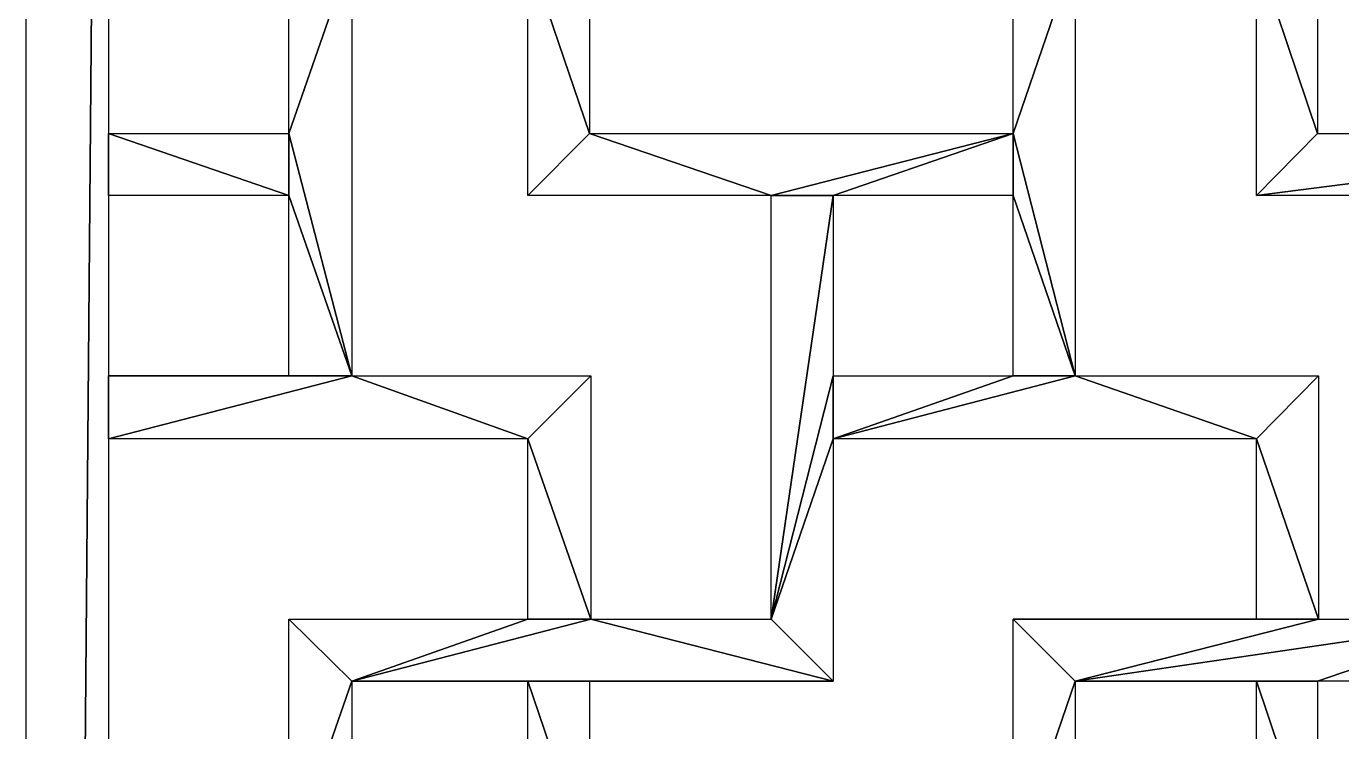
# Model space of a CAD drawing. Header units: centimetres. Extents: x -27.5 to -18.9, y -9.4 to 9.5.
# Drawn here: x -27.497 to -24.97, y 4.063 to 5.417 of the extents above; entities that cross this region are included whole.
import ezdxf

# ---------------------------------------------------------------- set-up
doc = ezdxf.new("R2010")
doc.units = ezdxf.units.CM
doc.header["$MEASUREMENT"] = 0
doc.layers.add('layer 1', color=7, linetype='Continuous')

msp = doc.modelspace()

# ---------------------------------------------------------------- linework, layer by layer
at = {"layer": 'layer 1', "color": 250}
for points in [[(-27.49687, 9.47963), (-27.49687, 9.47963), (-27.49687, -9.3973), (-27.49687, -9.3973), (-27.49687, -9.3973), (-27.49687, -9.3973), (-27.33892, 9.3217), (-27.33892, 9.3217), (-27.33892, 9.3217), (-27.33892, 9.3217), (-27.49687, 9.47963), (-27.49687, 9.47963)], [(-27.49687, 9.47963), (-27.49687, 9.47963), (-27.49687, -9.3973), (-27.49687, -9.3973), (-27.49687, -9.3973), (-27.49687, -9.3973), (-27.33892, 9.3217), (-27.33892, 9.3217), (-27.33892, 9.3217), (-27.33892, 9.3217), (-27.49687, 9.47963), (-27.49687, 9.47963)], [(-27.33892, 9.3217), (-27.33892, 9.3217), (-27.49687, -9.3973), (-27.49687, -9.3973), (-27.49687, -9.3973), (-27.49687, -9.3973), (-27.33892, -9.23937), (-27.33892, -9.23937), (-27.33892, -9.23937), (-27.33892, -9.23937), (-27.33892, 9.3217), (-27.33892, 9.3217)], [(-27.33892, 9.3217), (-27.33892, 9.3217), (-27.49687, -9.3973), (-27.49687, -9.3973), (-27.49687, -9.3973), (-27.49687, -9.3973), (-27.33892, -9.23937), (-27.33892, -9.23937), (-27.33892, -9.23937), (-27.33892, -9.23937), (-27.33892, 9.3217), (-27.33892, 9.3217)], [(-26.99262, 5.6787), (-26.99262, 5.6787), (-26.99262, 5.21144), (-26.99262, 5.21144), (-26.99262, 5.21144), (-26.99262, 5.21144), (-26.87142, 5.55975), (-26.87142, 5.55975), (-26.87142, 5.55975), (-26.87142, 5.55975), (-26.99262, 5.6787), (-26.99262, 5.6787)], [(-26.99262, 5.6787), (-26.99262, 5.6787), (-26.99262, 5.21144), (-26.99262, 5.21144), (-26.99262, 5.21144), (-26.99262, 5.21144), (-26.87142, 5.55975), (-26.87142, 5.55975), (-26.87142, 5.55975), (-26.87142, 5.55975), (-26.99262, 5.6787), (-26.99262, 5.6787)], [(-25.60105, 5.6787), (-25.60105, 5.6787), (-25.60105, 5.21144), (-25.60105, 5.21144), (-25.60105, 5.21144), (-25.60105, 5.21144), (-25.48201, 5.55975), (-25.48201, 5.55975), (-25.48201, 5.55975), (-25.48201, 5.55975), (-25.60105, 5.6787), (-25.60105, 5.6787)], [(-25.60105, 5.6787), (-25.60105, 5.6787), (-25.60105, 5.21144), (-25.60105, 5.21144), (-25.60105, 5.21144), (-25.60105, 5.21144), (-25.48201, 5.55975), (-25.48201, 5.55975), (-25.48201, 5.55975), (-25.48201, 5.55975), (-25.60105, 5.6787), (-25.60105, 5.6787)], [(-26.87142, 5.55975), (-26.87142, 5.55975), (-26.99262, 5.21144), (-26.99262, 5.21144), (-26.99262, 5.21144), (-26.99262, 5.21144), (-26.87142, 4.74634), (-26.87142, 4.74634), (-26.87142, 4.74634), (-26.87142, 4.74634), (-26.87142, 5.55975), (-26.87142, 5.55975)], [(-26.87142, 5.55975), (-26.87142, 5.55975), (-26.99262, 5.21144), (-26.99262, 5.21144), (-26.99262, 5.21144), (-26.99262, 5.21144), (-26.87142, 4.74634), (-26.87142, 4.74634), (-26.87142, 4.74634), (-26.87142, 4.74634), (-26.87142, 5.55975), (-26.87142, 5.55975)], [(-26.5338, 5.55975), (-26.5338, 5.55975), (-26.5338, 5.09245), (-26.5338, 5.09245), (-26.5338, 5.09245), (-26.5338, 5.09245), (-26.4148, 5.21144), (-26.4148, 5.21144), (-26.4148, 5.21144), (-26.4148, 5.21144), (-26.5338, 5.55975), (-26.5338, 5.55975)], [(-26.5338, 5.55975), (-26.5338, 5.55975), (-26.5338, 5.09245), (-26.5338, 5.09245), (-26.5338, 5.09245), (-26.5338, 5.09245), (-26.4148, 5.21144), (-26.4148, 5.21144), (-26.4148, 5.21144), (-26.4148, 5.21144), (-26.5338, 5.55975), (-26.5338, 5.55975)], [(-26.4148, 5.55975), (-26.4148, 5.55975), (-26.5338, 5.55975), (-26.5338, 5.55975), (-26.5338, 5.55975), (-26.5338, 5.55975), (-26.4148, 5.21144), (-26.4148, 5.21144), (-26.4148, 5.21144), (-26.4148, 5.21144), (-26.4148, 5.55975), (-26.4148, 5.55975)], [(-26.4148, 5.55975), (-26.4148, 5.55975), (-26.5338, 5.55975), (-26.5338, 5.55975), (-26.5338, 5.55975), (-26.5338, 5.55975), (-26.4148, 5.21144), (-26.4148, 5.21144), (-26.4148, 5.21144), (-26.4148, 5.21144), (-26.4148, 5.55975), (-26.4148, 5.55975)], [(-25.48201, 5.55975), (-25.48201, 5.55975), (-25.60105, 5.21144), (-25.60105, 5.21144), (-25.60105, 5.21144), (-25.60105, 5.21144), (-25.48201, 4.74634), (-25.48201, 4.74634), (-25.48201, 4.74634), (-25.48201, 4.74634), (-25.48201, 5.55975), (-25.48201, 5.55975)], [(-25.48201, 5.55975), (-25.48201, 5.55975), (-25.60105, 5.21144), (-25.60105, 5.21144), (-25.60105, 5.21144), (-25.60105, 5.21144), (-25.48201, 4.74634), (-25.48201, 4.74634), (-25.48201, 4.74634), (-25.48201, 4.74634), (-25.48201, 5.55975), (-25.48201, 5.55975)], [(-25.1336, 5.55975), (-25.1336, 5.55975), (-25.1336, 5.09245), (-25.1336, 5.09245), (-25.1336, 5.09245), (-25.1336, 5.09245), (-25.01671, 5.21144), (-25.01671, 5.21144), (-25.01671, 5.21144), (-25.01671, 5.21144), (-25.1336, 5.55975), (-25.1336, 5.55975)], [(-25.1336, 5.55975), (-25.1336, 5.55975), (-25.1336, 5.09245), (-25.1336, 5.09245), (-25.1336, 5.09245), (-25.1336, 5.09245), (-25.01671, 5.21144), (-25.01671, 5.21144), (-25.01671, 5.21144), (-25.01671, 5.21144), (-25.1336, 5.55975), (-25.1336, 5.55975)], [(-25.01671, 5.55975), (-25.01671, 5.55975), (-25.1336, 5.55975), (-25.1336, 5.55975), (-25.1336, 5.55975), (-25.1336, 5.55975), (-25.01671, 5.21144), (-25.01671, 5.21144), (-25.01671, 5.21144), (-25.01671, 5.21144), (-25.01671, 5.55975), (-25.01671, 5.55975)], [(-25.01671, 5.55975), (-25.01671, 5.55975), (-25.1336, 5.55975), (-25.1336, 5.55975), (-25.1336, 5.55975), (-25.1336, 5.55975), (-25.01671, 5.21144), (-25.01671, 5.21144), (-25.01671, 5.21144), (-25.01671, 5.21144), (-25.01671, 5.55975), (-25.01671, 5.55975)], [(-27.33892, 5.21144), (-27.33892, 5.21144), (-27.33892, 5.09245), (-27.33892, 5.09245), (-27.33892, 5.09245), (-27.33892, 5.09245), (-26.99262, 5.09245), (-26.99262, 5.09245), (-26.99262, 5.09245), (-26.99262, 5.09245), (-27.33892, 5.21144), (-27.33892, 5.21144)], [(-27.33892, 5.21144), (-27.33892, 5.21144), (-27.33892, 5.09245), (-27.33892, 5.09245), (-27.33892, 5.09245), (-27.33892, 5.09245), (-26.99262, 5.09245), (-26.99262, 5.09245), (-26.99262, 5.09245), (-26.99262, 5.09245), (-27.33892, 5.21144), (-27.33892, 5.21144)], [(-26.99262, 5.21144), (-26.99262, 5.21144), (-27.33892, 5.21144), (-27.33892, 5.21144), (-27.33892, 5.21144), (-27.33892, 5.21144), (-26.99262, 5.09245), (-26.99262, 5.09245), (-26.99262, 5.09245), (-26.99262, 5.09245), (-26.99262, 5.21144), (-26.99262, 5.21144)], [(-26.99262, 5.21144), (-26.99262, 5.21144), (-27.33892, 5.21144), (-27.33892, 5.21144), (-27.33892, 5.21144), (-27.33892, 5.21144), (-26.99262, 5.09245), (-26.99262, 5.09245), (-26.99262, 5.09245), (-26.99262, 5.09245), (-26.99262, 5.21144), (-26.99262, 5.21144)], [(-26.99262, 5.21144), (-26.99262, 5.21144), (-26.99262, 5.09245), (-26.99262, 5.09245), (-26.99262, 5.09245), (-26.99262, 5.09245), (-26.87142, 4.74634), (-26.87142, 4.74634), (-26.87142, 4.74634), (-26.87142, 4.74634), (-26.99262, 5.21144), (-26.99262, 5.21144)], [(-26.99262, 5.21144), (-26.99262, 5.21144), (-26.99262, 5.09245), (-26.99262, 5.09245), (-26.99262, 5.09245), (-26.99262, 5.09245), (-26.87142, 4.74634), (-26.87142, 4.74634), (-26.87142, 4.74634), (-26.87142, 4.74634), (-26.99262, 5.21144), (-26.99262, 5.21144)], [(-26.4148, 5.21144), (-26.4148, 5.21144), (-26.5338, 5.09245), (-26.5338, 5.09245), (-26.5338, 5.09245), (-26.5338, 5.09245), (-26.06635, 5.09245), (-26.06635, 5.09245), (-26.06635, 5.09245), (-26.06635, 5.09245), (-26.4148, 5.21144), (-26.4148, 5.21144)], [(-26.4148, 5.21144), (-26.4148, 5.21144), (-26.5338, 5.09245), (-26.5338, 5.09245), (-26.5338, 5.09245), (-26.5338, 5.09245), (-26.06635, 5.09245), (-26.06635, 5.09245), (-26.06635, 5.09245), (-26.06635, 5.09245), (-26.4148, 5.21144), (-26.4148, 5.21144)], [(-26.06635, 5.09245), (-26.06635, 5.09245), (-25.60105, 5.21144), (-25.60105, 5.21144), (-25.60105, 5.21144), (-25.60105, 5.21144), (-26.4148, 5.21144), (-26.4148, 5.21144), (-26.4148, 5.21144), (-26.4148, 5.21144), (-26.06635, 5.09245), (-26.06635, 5.09245)], [(-26.06635, 5.09245), (-26.06635, 5.09245), (-25.60105, 5.21144), (-25.60105, 5.21144), (-25.60105, 5.21144), (-25.60105, 5.21144), (-26.4148, 5.21144), (-26.4148, 5.21144), (-26.4148, 5.21144), (-26.4148, 5.21144), (-26.06635, 5.09245), (-26.06635, 5.09245)], [(-25.60105, 5.21144), (-25.60105, 5.21144), (-26.06635, 5.09245), (-26.06635, 5.09245), (-26.06635, 5.09245), (-26.06635, 5.09245), (-25.9473, 5.09245), (-25.9473, 5.09245), (-25.9473, 5.09245), (-25.9473, 5.09245), (-25.60105, 5.21144), (-25.60105, 5.21144)], [(-25.60105, 5.21144), (-25.60105, 5.21144), (-26.06635, 5.09245), (-26.06635, 5.09245), (-26.06635, 5.09245), (-26.06635, 5.09245), (-25.9473, 5.09245), (-25.9473, 5.09245), (-25.9473, 5.09245), (-25.9473, 5.09245), (-25.60105, 5.21144), (-25.60105, 5.21144)], [(-25.60105, 5.21144), (-25.60105, 5.21144), (-25.9473, 5.09245), (-25.9473, 5.09245), (-25.9473, 5.09245), (-25.9473, 5.09245), (-25.60105, 5.09245), (-25.60105, 5.09245), (-25.60105, 5.09245), (-25.60105, 5.09245), (-25.60105, 5.21144), (-25.60105, 5.21144)], [(-25.60105, 5.21144), (-25.60105, 5.21144), (-25.9473, 5.09245), (-25.9473, 5.09245), (-25.9473, 5.09245), (-25.9473, 5.09245), (-25.60105, 5.09245), (-25.60105, 5.09245), (-25.60105, 5.09245), (-25.60105, 5.09245), (-25.60105, 5.21144), (-25.60105, 5.21144)], [(-25.60105, 5.21144), (-25.60105, 5.21144), (-25.60105, 5.09245), (-25.60105, 5.09245), (-25.60105, 5.09245), (-25.60105, 5.09245), (-25.48201, 4.74634), (-25.48201, 4.74634), (-25.48201, 4.74634), (-25.48201, 4.74634), (-25.60105, 5.21144), (-25.60105, 5.21144)], [(-25.60105, 5.21144), (-25.60105, 5.21144), (-25.60105, 5.09245), (-25.60105, 5.09245), (-25.60105, 5.09245), (-25.60105, 5.09245), (-25.48201, 4.74634), (-25.48201, 4.74634), (-25.48201, 4.74634), (-25.48201, 4.74634), (-25.60105, 5.21144), (-25.60105, 5.21144)], [(-24.20296, 5.21144), (-24.20296, 5.21144), (-25.1336, 5.09245), (-25.1336, 5.09245), (-25.1336, 5.09245), (-25.1336, 5.09245), (-24.6683, 5.09245), (-24.6683, 5.09245), (-24.6683, 5.09245), (-24.6683, 5.09245), (-24.20296, 5.21144), (-24.20296, 5.21144)], [(-24.20296, 5.21144), (-24.20296, 5.21144), (-25.1336, 5.09245), (-25.1336, 5.09245), (-25.1336, 5.09245), (-25.1336, 5.09245), (-24.6683, 5.09245), (-24.6683, 5.09245), (-24.6683, 5.09245), (-24.6683, 5.09245), (-24.20296, 5.21144), (-24.20296, 5.21144)], [(-25.01671, 5.21144), (-25.01671, 5.21144), (-25.1336, 5.09245), (-25.1336, 5.09245), (-25.1336, 5.09245), (-25.1336, 5.09245), (-24.20296, 5.21144), (-24.20296, 5.21144), (-24.20296, 5.21144), (-24.20296, 5.21144), (-25.01671, 5.21144), (-25.01671, 5.21144)], [(-25.01671, 5.21144), (-25.01671, 5.21144), (-25.1336, 5.09245), (-25.1336, 5.09245), (-25.1336, 5.09245), (-25.1336, 5.09245), (-24.20296, 5.21144), (-24.20296, 5.21144), (-24.20296, 5.21144), (-24.20296, 5.21144), (-25.01671, 5.21144), (-25.01671, 5.21144)], [(-26.99262, 5.09245), (-26.99262, 5.09245), (-26.99262, 4.74634), (-26.99262, 4.74634), (-26.99262, 4.74634), (-26.99262, 4.74634), (-26.87142, 4.74634), (-26.87142, 4.74634), (-26.87142, 4.74634), (-26.87142, 4.74634), (-26.99262, 5.09245), (-26.99262, 5.09245)], [(-26.99262, 5.09245), (-26.99262, 5.09245), (-26.99262, 4.74634), (-26.99262, 4.74634), (-26.99262, 4.74634), (-26.99262, 4.74634), (-26.87142, 4.74634), (-26.87142, 4.74634), (-26.87142, 4.74634), (-26.87142, 4.74634), (-26.99262, 5.09245), (-26.99262, 5.09245)], [(-25.9473, 5.09245), (-25.9473, 5.09245), (-26.06635, 4.27908), (-26.06635, 4.27908), (-26.06635, 4.27908), (-26.06635, 4.27908), (-25.9473, 4.74634), (-25.9473, 4.74634), (-25.9473, 4.74634), (-25.9473, 4.74634), (-25.9473, 5.09245), (-25.9473, 5.09245)], [(-25.9473, 5.09245), (-25.9473, 5.09245), (-26.06635, 4.27908), (-26.06635, 4.27908), (-26.06635, 4.27908), (-26.06635, 4.27908), (-25.9473, 4.74634), (-25.9473, 4.74634), (-25.9473, 4.74634), (-25.9473, 4.74634), (-25.9473, 5.09245), (-25.9473, 5.09245)], [(-26.06635, 5.09245), (-26.06635, 5.09245), (-26.06635, 4.27908), (-26.06635, 4.27908), (-26.06635, 4.27908), (-26.06635, 4.27908), (-25.9473, 5.09245), (-25.9473, 5.09245), (-25.9473, 5.09245), (-25.9473, 5.09245), (-26.06635, 5.09245), (-26.06635, 5.09245)], [(-26.06635, 5.09245), (-26.06635, 5.09245), (-26.06635, 4.27908), (-26.06635, 4.27908), (-26.06635, 4.27908), (-26.06635, 4.27908), (-25.9473, 5.09245), (-25.9473, 5.09245), (-25.9473, 5.09245), (-25.9473, 5.09245), (-26.06635, 5.09245), (-26.06635, 5.09245)], [(-25.60105, 5.09245), (-25.60105, 5.09245), (-25.60105, 4.74634), (-25.60105, 4.74634), (-25.60105, 4.74634), (-25.60105, 4.74634), (-25.48201, 4.74634), (-25.48201, 4.74634), (-25.48201, 4.74634), (-25.48201, 4.74634), (-25.60105, 5.09245), (-25.60105, 5.09245)], [(-25.60105, 5.09245), (-25.60105, 5.09245), (-25.60105, 4.74634), (-25.60105, 4.74634), (-25.60105, 4.74634), (-25.60105, 4.74634), (-25.48201, 4.74634), (-25.48201, 4.74634), (-25.48201, 4.74634), (-25.48201, 4.74634), (-25.60105, 5.09245), (-25.60105, 5.09245)], [(-26.87142, 4.74634), (-26.87142, 4.74634), (-27.33892, 4.62519), (-27.33892, 4.62519), (-27.33892, 4.62519), (-27.33892, 4.62519), (-26.5338, 4.62519), (-26.5338, 4.62519), (-26.5338, 4.62519), (-26.5338, 4.62519), (-26.87142, 4.74634), (-26.87142, 4.74634)], [(-26.87142, 4.74634), (-26.87142, 4.74634), (-27.33892, 4.62519), (-27.33892, 4.62519), (-27.33892, 4.62519), (-27.33892, 4.62519), (-26.5338, 4.62519), (-26.5338, 4.62519), (-26.5338, 4.62519), (-26.5338, 4.62519), (-26.87142, 4.74634), (-26.87142, 4.74634)], [(-27.33892, 4.74634), (-27.33892, 4.74634), (-27.33892, 4.62519), (-27.33892, 4.62519), (-27.33892, 4.62519), (-27.33892, 4.62519), (-26.87142, 4.74634), (-26.87142, 4.74634), (-26.87142, 4.74634), (-26.87142, 4.74634), (-27.33892, 4.74634), (-27.33892, 4.74634)], [(-27.33892, 4.74634), (-27.33892, 4.74634), (-27.33892, 4.62519), (-27.33892, 4.62519), (-27.33892, 4.62519), (-27.33892, 4.62519), (-26.87142, 4.74634), (-26.87142, 4.74634), (-26.87142, 4.74634), (-26.87142, 4.74634), (-27.33892, 4.74634), (-27.33892, 4.74634)], [(-26.87142, 4.74634), (-26.87142, 4.74634), (-26.99262, 4.74634), (-26.99262, 4.74634), (-26.99262, 4.74634), (-26.99262, 4.74634), (-27.33892, 4.74634), (-27.33892, 4.74634), (-27.33892, 4.74634), (-27.33892, 4.74634), (-26.87142, 4.74634), (-26.87142, 4.74634)], [(-26.87142, 4.74634), (-26.87142, 4.74634), (-26.99262, 4.74634), (-26.99262, 4.74634), (-26.99262, 4.74634), (-26.99262, 4.74634), (-27.33892, 4.74634), (-27.33892, 4.74634), (-27.33892, 4.74634), (-27.33892, 4.74634), (-26.87142, 4.74634), (-26.87142, 4.74634)], [(-26.87142, 4.74634), (-26.87142, 4.74634), (-26.5338, 4.62519), (-26.5338, 4.62519), (-26.5338, 4.62519), (-26.5338, 4.62519), (-26.41264, 4.74634), (-26.41264, 4.74634), (-26.41264, 4.74634), (-26.41264, 4.74634), (-26.87142, 4.74634), (-26.87142, 4.74634)], [(-26.87142, 4.74634), (-26.87142, 4.74634), (-26.5338, 4.62519), (-26.5338, 4.62519), (-26.5338, 4.62519), (-26.5338, 4.62519), (-26.41264, 4.74634), (-26.41264, 4.74634), (-26.41264, 4.74634), (-26.41264, 4.74634), (-26.87142, 4.74634), (-26.87142, 4.74634)], [(-26.41264, 4.74634), (-26.41264, 4.74634), (-26.5338, 4.62519), (-26.5338, 4.62519), (-26.5338, 4.62519), (-26.5338, 4.62519), (-26.41264, 4.27908), (-26.41264, 4.27908), (-26.41264, 4.27908), (-26.41264, 4.27908), (-26.41264, 4.74634), (-26.41264, 4.74634)], [(-26.41264, 4.74634), (-26.41264, 4.74634), (-26.5338, 4.62519), (-26.5338, 4.62519), (-26.5338, 4.62519), (-26.5338, 4.62519), (-26.41264, 4.27908), (-26.41264, 4.27908), (-26.41264, 4.27908), (-26.41264, 4.27908), (-26.41264, 4.74634), (-26.41264, 4.74634)], [(-25.9473, 4.74634), (-25.9473, 4.74634), (-26.06635, 4.27908), (-26.06635, 4.27908), (-26.06635, 4.27908), (-26.06635, 4.27908), (-25.9473, 4.62519), (-25.9473, 4.62519), (-25.9473, 4.62519), (-25.9473, 4.62519), (-25.9473, 4.74634), (-25.9473, 4.74634)], [(-25.9473, 4.74634), (-25.9473, 4.74634), (-26.06635, 4.27908), (-26.06635, 4.27908), (-26.06635, 4.27908), (-26.06635, 4.27908), (-25.9473, 4.62519), (-25.9473, 4.62519), (-25.9473, 4.62519), (-25.9473, 4.62519), (-25.9473, 4.74634), (-25.9473, 4.74634)], [(-25.48201, 4.74634), (-25.48201, 4.74634), (-25.9473, 4.62519), (-25.9473, 4.62519), (-25.9473, 4.62519), (-25.9473, 4.62519), (-25.1336, 4.62519), (-25.1336, 4.62519), (-25.1336, 4.62519), (-25.1336, 4.62519), (-25.48201, 4.74634), (-25.48201, 4.74634)], [(-25.48201, 4.74634), (-25.48201, 4.74634), (-25.9473, 4.62519), (-25.9473, 4.62519), (-25.9473, 4.62519), (-25.9473, 4.62519), (-25.1336, 4.62519), (-25.1336, 4.62519), (-25.1336, 4.62519), (-25.1336, 4.62519), (-25.48201, 4.74634), (-25.48201, 4.74634)], [(-25.60105, 4.74634), (-25.60105, 4.74634), (-25.9473, 4.62519), (-25.9473, 4.62519), (-25.9473, 4.62519), (-25.9473, 4.62519), (-25.48201, 4.74634), (-25.48201, 4.74634), (-25.48201, 4.74634), (-25.48201, 4.74634), (-25.60105, 4.74634), (-25.60105, 4.74634)], [(-25.60105, 4.74634), (-25.60105, 4.74634), (-25.9473, 4.62519), (-25.9473, 4.62519), (-25.9473, 4.62519), (-25.9473, 4.62519), (-25.48201, 4.74634), (-25.48201, 4.74634), (-25.48201, 4.74634), (-25.48201, 4.74634), (-25.60105, 4.74634), (-25.60105, 4.74634)], [(-25.9473, 4.62519), (-25.9473, 4.62519), (-25.60105, 4.74634), (-25.60105, 4.74634), (-25.60105, 4.74634), (-25.60105, 4.74634), (-25.9473, 4.74634), (-25.9473, 4.74634), (-25.9473, 4.74634), (-25.9473, 4.74634), (-25.9473, 4.62519), (-25.9473, 4.62519)], [(-25.9473, 4.62519), (-25.9473, 4.62519), (-25.60105, 4.74634), (-25.60105, 4.74634), (-25.60105, 4.74634), (-25.60105, 4.74634), (-25.9473, 4.74634), (-25.9473, 4.74634), (-25.9473, 4.74634), (-25.9473, 4.74634), (-25.9473, 4.62519), (-25.9473, 4.62519)], [(-25.48201, 4.74634), (-25.48201, 4.74634), (-25.1336, 4.62519), (-25.1336, 4.62519), (-25.1336, 4.62519), (-25.1336, 4.62519), (-25.01455, 4.74634), (-25.01455, 4.74634), (-25.01455, 4.74634), (-25.01455, 4.74634), (-25.48201, 4.74634), (-25.48201, 4.74634)], [(-25.48201, 4.74634), (-25.48201, 4.74634), (-25.1336, 4.62519), (-25.1336, 4.62519), (-25.1336, 4.62519), (-25.1336, 4.62519), (-25.01455, 4.74634), (-25.01455, 4.74634), (-25.01455, 4.74634), (-25.01455, 4.74634), (-25.48201, 4.74634), (-25.48201, 4.74634)], [(-25.01455, 4.74634), (-25.01455, 4.74634), (-25.1336, 4.62519), (-25.1336, 4.62519), (-25.1336, 4.62519), (-25.1336, 4.62519), (-25.01455, 4.27908), (-25.01455, 4.27908), (-25.01455, 4.27908), (-25.01455, 4.27908), (-25.01455, 4.74634), (-25.01455, 4.74634)], [(-25.01455, 4.74634), (-25.01455, 4.74634), (-25.1336, 4.62519), (-25.1336, 4.62519), (-25.1336, 4.62519), (-25.1336, 4.62519), (-25.01455, 4.27908), (-25.01455, 4.27908), (-25.01455, 4.27908), (-25.01455, 4.27908), (-25.01455, 4.74634), (-25.01455, 4.74634)], [(-26.5338, 4.62519), (-26.5338, 4.62519), (-26.5338, 4.27908), (-26.5338, 4.27908), (-26.5338, 4.27908), (-26.5338, 4.27908), (-26.41264, 4.27908), (-26.41264, 4.27908), (-26.41264, 4.27908), (-26.41264, 4.27908), (-26.5338, 4.62519), (-26.5338, 4.62519)], [(-26.5338, 4.62519), (-26.5338, 4.62519), (-26.5338, 4.27908), (-26.5338, 4.27908), (-26.5338, 4.27908), (-26.5338, 4.27908), (-26.41264, 4.27908), (-26.41264, 4.27908), (-26.41264, 4.27908), (-26.41264, 4.27908), (-26.5338, 4.62519), (-26.5338, 4.62519)], [(-25.9473, 4.62519), (-25.9473, 4.62519), (-26.06635, 4.27908), (-26.06635, 4.27908), (-26.06635, 4.27908), (-26.06635, 4.27908), (-25.9473, 4.16008), (-25.9473, 4.16008), (-25.9473, 4.16008), (-25.9473, 4.16008), (-25.9473, 4.62519), (-25.9473, 4.62519)], [(-25.9473, 4.62519), (-25.9473, 4.62519), (-26.06635, 4.27908), (-26.06635, 4.27908), (-26.06635, 4.27908), (-26.06635, 4.27908), (-25.9473, 4.16008), (-25.9473, 4.16008), (-25.9473, 4.16008), (-25.9473, 4.16008), (-25.9473, 4.62519), (-25.9473, 4.62519)], [(-25.1336, 4.62519), (-25.1336, 4.62519), (-25.1336, 4.27908), (-25.1336, 4.27908), (-25.1336, 4.27908), (-25.1336, 4.27908), (-25.01455, 4.27908), (-25.01455, 4.27908), (-25.01455, 4.27908), (-25.01455, 4.27908), (-25.1336, 4.62519), (-25.1336, 4.62519)], [(-25.1336, 4.62519), (-25.1336, 4.62519), (-25.1336, 4.27908), (-25.1336, 4.27908), (-25.1336, 4.27908), (-25.1336, 4.27908), (-25.01455, 4.27908), (-25.01455, 4.27908), (-25.01455, 4.27908), (-25.01455, 4.27908), (-25.1336, 4.62519), (-25.1336, 4.62519)], [(-26.99262, 4.27908), (-26.99262, 4.27908), (-26.87142, 4.16008), (-26.87142, 4.16008), (-26.87142, 4.16008), (-26.87142, 4.16008), (-26.5338, 4.27908), (-26.5338, 4.27908), (-26.5338, 4.27908), (-26.5338, 4.27908), (-26.99262, 4.27908), (-26.99262, 4.27908)], [(-26.99262, 4.27908), (-26.99262, 4.27908), (-26.87142, 4.16008), (-26.87142, 4.16008), (-26.87142, 4.16008), (-26.87142, 4.16008), (-26.5338, 4.27908), (-26.5338, 4.27908), (-26.5338, 4.27908), (-26.5338, 4.27908), (-26.99262, 4.27908), (-26.99262, 4.27908)], [(-26.99262, 4.27908), (-26.99262, 4.27908), (-26.99262, 3.81177), (-26.99262, 3.81177), (-26.99262, 3.81177), (-26.99262, 3.81177), (-26.87142, 4.16008), (-26.87142, 4.16008), (-26.87142, 4.16008), (-26.87142, 4.16008), (-26.99262, 4.27908), (-26.99262, 4.27908)], [(-26.99262, 4.27908), (-26.99262, 4.27908), (-26.99262, 3.81177), (-26.99262, 3.81177), (-26.99262, 3.81177), (-26.99262, 3.81177), (-26.87142, 4.16008), (-26.87142, 4.16008), (-26.87142, 4.16008), (-26.87142, 4.16008), (-26.99262, 4.27908), (-26.99262, 4.27908)], [(-26.41264, 4.27908), (-26.41264, 4.27908), (-26.87142, 4.16008), (-26.87142, 4.16008), (-26.87142, 4.16008), (-26.87142, 4.16008), (-25.9473, 4.16008), (-25.9473, 4.16008), (-25.9473, 4.16008), (-25.9473, 4.16008), (-26.41264, 4.27908), (-26.41264, 4.27908)], [(-26.41264, 4.27908), (-26.41264, 4.27908), (-26.87142, 4.16008), (-26.87142, 4.16008), (-26.87142, 4.16008), (-26.87142, 4.16008), (-25.9473, 4.16008), (-25.9473, 4.16008), (-25.9473, 4.16008), (-25.9473, 4.16008), (-26.41264, 4.27908), (-26.41264, 4.27908)], [(-26.5338, 4.27908), (-26.5338, 4.27908), (-26.87142, 4.16008), (-26.87142, 4.16008), (-26.87142, 4.16008), (-26.87142, 4.16008), (-26.41264, 4.27908), (-26.41264, 4.27908), (-26.41264, 4.27908), (-26.41264, 4.27908), (-26.5338, 4.27908), (-26.5338, 4.27908)], [(-26.5338, 4.27908), (-26.5338, 4.27908), (-26.87142, 4.16008), (-26.87142, 4.16008), (-26.87142, 4.16008), (-26.87142, 4.16008), (-26.41264, 4.27908), (-26.41264, 4.27908), (-26.41264, 4.27908), (-26.41264, 4.27908), (-26.5338, 4.27908), (-26.5338, 4.27908)], [(-26.06635, 4.27908), (-26.06635, 4.27908), (-26.41264, 4.27908), (-26.41264, 4.27908), (-26.41264, 4.27908), (-26.41264, 4.27908), (-25.9473, 4.16008), (-25.9473, 4.16008), (-25.9473, 4.16008), (-25.9473, 4.16008), (-26.06635, 4.27908), (-26.06635, 4.27908)], [(-26.06635, 4.27908), (-26.06635, 4.27908), (-26.41264, 4.27908), (-26.41264, 4.27908), (-26.41264, 4.27908), (-26.41264, 4.27908), (-25.9473, 4.16008), (-25.9473, 4.16008), (-25.9473, 4.16008), (-25.9473, 4.16008), (-26.06635, 4.27908), (-26.06635, 4.27908)], [(-25.60105, 4.27908), (-25.60105, 4.27908), (-25.48201, 4.16008), (-25.48201, 4.16008), (-25.48201, 4.16008), (-25.48201, 4.16008), (-25.01455, 4.27908), (-25.01455, 4.27908), (-25.01455, 4.27908), (-25.01455, 4.27908), (-25.60105, 4.27908), (-25.60105, 4.27908)], [(-25.60105, 4.27908), (-25.60105, 4.27908), (-25.48201, 4.16008), (-25.48201, 4.16008), (-25.48201, 4.16008), (-25.48201, 4.16008), (-25.01455, 4.27908), (-25.01455, 4.27908), (-25.01455, 4.27908), (-25.01455, 4.27908), (-25.60105, 4.27908), (-25.60105, 4.27908)], [(-25.60105, 4.27908), (-25.60105, 4.27908), (-25.60105, 3.81177), (-25.60105, 3.81177), (-25.60105, 3.81177), (-25.60105, 3.81177), (-25.48201, 4.16008), (-25.48201, 4.16008), (-25.48201, 4.16008), (-25.48201, 4.16008), (-25.60105, 4.27908), (-25.60105, 4.27908)], [(-25.60105, 4.27908), (-25.60105, 4.27908), (-25.60105, 3.81177), (-25.60105, 3.81177), (-25.60105, 3.81177), (-25.60105, 3.81177), (-25.48201, 4.16008), (-25.48201, 4.16008), (-25.48201, 4.16008), (-25.48201, 4.16008), (-25.60105, 4.27908), (-25.60105, 4.27908)], [(-25.01455, 4.27908), (-25.01455, 4.27908), (-25.1336, 4.27908), (-25.1336, 4.27908), (-25.1336, 4.27908), (-25.1336, 4.27908), (-25.60105, 4.27908), (-25.60105, 4.27908), (-25.60105, 4.27908), (-25.60105, 4.27908), (-25.01455, 4.27908), (-25.01455, 4.27908)], [(-25.01455, 4.27908), (-25.01455, 4.27908), (-25.1336, 4.27908), (-25.1336, 4.27908), (-25.1336, 4.27908), (-25.1336, 4.27908), (-25.60105, 4.27908), (-25.60105, 4.27908), (-25.60105, 4.27908), (-25.60105, 4.27908), (-25.01455, 4.27908), (-25.01455, 4.27908)], [(-24.6683, 4.27908), (-24.6683, 4.27908), (-25.48201, 4.16008), (-25.48201, 4.16008), (-25.48201, 4.16008), (-25.48201, 4.16008), (-25.01671, 4.16008), (-25.01671, 4.16008), (-25.01671, 4.16008), (-25.01671, 4.16008), (-24.6683, 4.27908), (-24.6683, 4.27908)], [(-24.6683, 4.27908), (-24.6683, 4.27908), (-25.48201, 4.16008), (-25.48201, 4.16008), (-25.48201, 4.16008), (-25.48201, 4.16008), (-25.01671, 4.16008), (-25.01671, 4.16008), (-25.01671, 4.16008), (-25.01671, 4.16008), (-24.6683, 4.27908), (-24.6683, 4.27908)], [(-25.48201, 4.16008), (-25.48201, 4.16008), (-24.6683, 4.27908), (-24.6683, 4.27908), (-24.6683, 4.27908), (-24.6683, 4.27908), (-25.01455, 4.27908), (-25.01455, 4.27908), (-25.01455, 4.27908), (-25.01455, 4.27908), (-25.48201, 4.16008), (-25.48201, 4.16008)], [(-25.48201, 4.16008), (-25.48201, 4.16008), (-24.6683, 4.27908), (-24.6683, 4.27908), (-24.6683, 4.27908), (-24.6683, 4.27908), (-25.01455, 4.27908), (-25.01455, 4.27908), (-25.01455, 4.27908), (-25.01455, 4.27908), (-25.48201, 4.16008), (-25.48201, 4.16008)], [(-24.6683, 4.27908), (-24.6683, 4.27908), (-25.01671, 4.16008), (-25.01671, 4.16008), (-25.01671, 4.16008), (-25.01671, 4.16008), (-24.54926, 4.16008), (-24.54926, 4.16008), (-24.54926, 4.16008), (-24.54926, 4.16008), (-24.6683, 4.27908), (-24.6683, 4.27908)], [(-24.6683, 4.27908), (-24.6683, 4.27908), (-25.01671, 4.16008), (-25.01671, 4.16008), (-25.01671, 4.16008), (-25.01671, 4.16008), (-24.54926, 4.16008), (-24.54926, 4.16008), (-24.54926, 4.16008), (-24.54926, 4.16008), (-24.6683, 4.27908), (-24.6683, 4.27908)], [(-26.87142, 4.16008), (-26.87142, 4.16008), (-26.99262, 3.81177), (-26.99262, 3.81177), (-26.99262, 3.81177), (-26.99262, 3.81177), (-26.87142, 3.34667), (-26.87142, 3.34667), (-26.87142, 3.34667), (-26.87142, 3.34667), (-26.87142, 4.16008), (-26.87142, 4.16008)], [(-26.87142, 4.16008), (-26.87142, 4.16008), (-26.99262, 3.81177), (-26.99262, 3.81177), (-26.99262, 3.81177), (-26.99262, 3.81177), (-26.87142, 3.34667), (-26.87142, 3.34667), (-26.87142, 3.34667), (-26.87142, 3.34667), (-26.87142, 4.16008), (-26.87142, 4.16008)], [(-26.87142, 4.16008), (-26.87142, 4.16008), (-26.4148, 4.16008), (-26.4148, 4.16008), (-26.4148, 4.16008), (-26.4148, 4.16008), (-25.9473, 4.16008), (-25.9473, 4.16008), (-25.9473, 4.16008), (-25.9473, 4.16008), (-26.87142, 4.16008), (-26.87142, 4.16008)], [(-26.87142, 4.16008), (-26.87142, 4.16008), (-26.4148, 4.16008), (-26.4148, 4.16008), (-26.4148, 4.16008), (-26.4148, 4.16008), (-25.9473, 4.16008), (-25.9473, 4.16008), (-25.9473, 4.16008), (-25.9473, 4.16008), (-26.87142, 4.16008), (-26.87142, 4.16008)], [(-26.87142, 4.16008), (-26.87142, 4.16008), (-26.5338, 4.16008), (-26.5338, 4.16008), (-26.5338, 4.16008), (-26.5338, 4.16008), (-26.4148, 4.16008), (-26.4148, 4.16008), (-26.4148, 4.16008), (-26.4148, 4.16008), (-26.87142, 4.16008), (-26.87142, 4.16008)], [(-26.87142, 4.16008), (-26.87142, 4.16008), (-26.5338, 4.16008), (-26.5338, 4.16008), (-26.5338, 4.16008), (-26.5338, 4.16008), (-26.4148, 4.16008), (-26.4148, 4.16008), (-26.4148, 4.16008), (-26.4148, 4.16008), (-26.87142, 4.16008), (-26.87142, 4.16008)], [(-26.5338, 4.16008), (-26.5338, 4.16008), (-26.5338, 3.69282), (-26.5338, 3.69282), (-26.5338, 3.69282), (-26.5338, 3.69282), (-26.4148, 3.81177), (-26.4148, 3.81177), (-26.4148, 3.81177), (-26.4148, 3.81177), (-26.5338, 4.16008), (-26.5338, 4.16008)], [(-26.5338, 4.16008), (-26.5338, 4.16008), (-26.5338, 3.69282), (-26.5338, 3.69282), (-26.5338, 3.69282), (-26.5338, 3.69282), (-26.4148, 3.81177), (-26.4148, 3.81177), (-26.4148, 3.81177), (-26.4148, 3.81177), (-26.5338, 4.16008), (-26.5338, 4.16008)], [(-26.4148, 4.16008), (-26.4148, 4.16008), (-26.5338, 4.16008), (-26.5338, 4.16008), (-26.5338, 4.16008), (-26.5338, 4.16008), (-26.4148, 3.81177), (-26.4148, 3.81177), (-26.4148, 3.81177), (-26.4148, 3.81177), (-26.4148, 4.16008), (-26.4148, 4.16008)], [(-26.4148, 4.16008), (-26.4148, 4.16008), (-26.5338, 4.16008), (-26.5338, 4.16008), (-26.5338, 4.16008), (-26.5338, 4.16008), (-26.4148, 3.81177), (-26.4148, 3.81177), (-26.4148, 3.81177), (-26.4148, 3.81177), (-26.4148, 4.16008), (-26.4148, 4.16008)], [(-25.48201, 4.16008), (-25.48201, 4.16008), (-25.60105, 3.81177), (-25.60105, 3.81177), (-25.60105, 3.81177), (-25.60105, 3.81177), (-25.48201, 3.34667), (-25.48201, 3.34667), (-25.48201, 3.34667), (-25.48201, 3.34667), (-25.48201, 4.16008), (-25.48201, 4.16008)], [(-25.48201, 4.16008), (-25.48201, 4.16008), (-25.60105, 3.81177), (-25.60105, 3.81177), (-25.60105, 3.81177), (-25.60105, 3.81177), (-25.48201, 3.34667), (-25.48201, 3.34667), (-25.48201, 3.34667), (-25.48201, 3.34667), (-25.48201, 4.16008), (-25.48201, 4.16008)], [(-25.01671, 4.16008), (-25.01671, 4.16008), (-25.48201, 4.16008), (-25.48201, 4.16008), (-25.48201, 4.16008), (-25.48201, 4.16008), (-25.1336, 4.16008), (-25.1336, 4.16008), (-25.1336, 4.16008), (-25.1336, 4.16008), (-25.01671, 4.16008), (-25.01671, 4.16008)], [(-25.01671, 4.16008), (-25.01671, 4.16008), (-25.48201, 4.16008), (-25.48201, 4.16008), (-25.48201, 4.16008), (-25.48201, 4.16008), (-25.1336, 4.16008), (-25.1336, 4.16008), (-25.1336, 4.16008), (-25.1336, 4.16008), (-25.01671, 4.16008), (-25.01671, 4.16008)], [(-25.1336, 4.16008), (-25.1336, 4.16008), (-25.1336, 3.69282), (-25.1336, 3.69282), (-25.1336, 3.69282), (-25.1336, 3.69282), (-25.01671, 3.81177), (-25.01671, 3.81177), (-25.01671, 3.81177), (-25.01671, 3.81177), (-25.1336, 4.16008), (-25.1336, 4.16008)], [(-25.1336, 4.16008), (-25.1336, 4.16008), (-25.1336, 3.69282), (-25.1336, 3.69282), (-25.1336, 3.69282), (-25.1336, 3.69282), (-25.01671, 3.81177), (-25.01671, 3.81177), (-25.01671, 3.81177), (-25.01671, 3.81177), (-25.1336, 4.16008), (-25.1336, 4.16008)], [(-25.01671, 4.16008), (-25.01671, 4.16008), (-25.1336, 4.16008), (-25.1336, 4.16008), (-25.1336, 4.16008), (-25.1336, 4.16008), (-25.01671, 3.81177), (-25.01671, 3.81177), (-25.01671, 3.81177), (-25.01671, 3.81177), (-25.01671, 4.16008), (-25.01671, 4.16008)], [(-25.01671, 4.16008), (-25.01671, 4.16008), (-25.1336, 4.16008), (-25.1336, 4.16008), (-25.1336, 4.16008), (-25.1336, 4.16008), (-25.01671, 3.81177), (-25.01671, 3.81177), (-25.01671, 3.81177), (-25.01671, 3.81177), (-25.01671, 4.16008), (-25.01671, 4.16008)]]:
    msp.add_open_spline(points, degree=3, knots=[0, 0, 0, 0, 0.25, 0.25, 0.25, 0.25, 0.5, 0.5, 0.5, 0.5, 1, 1, 1, 1], dxfattribs=at)

doc.saveas('drawing.dxf')
